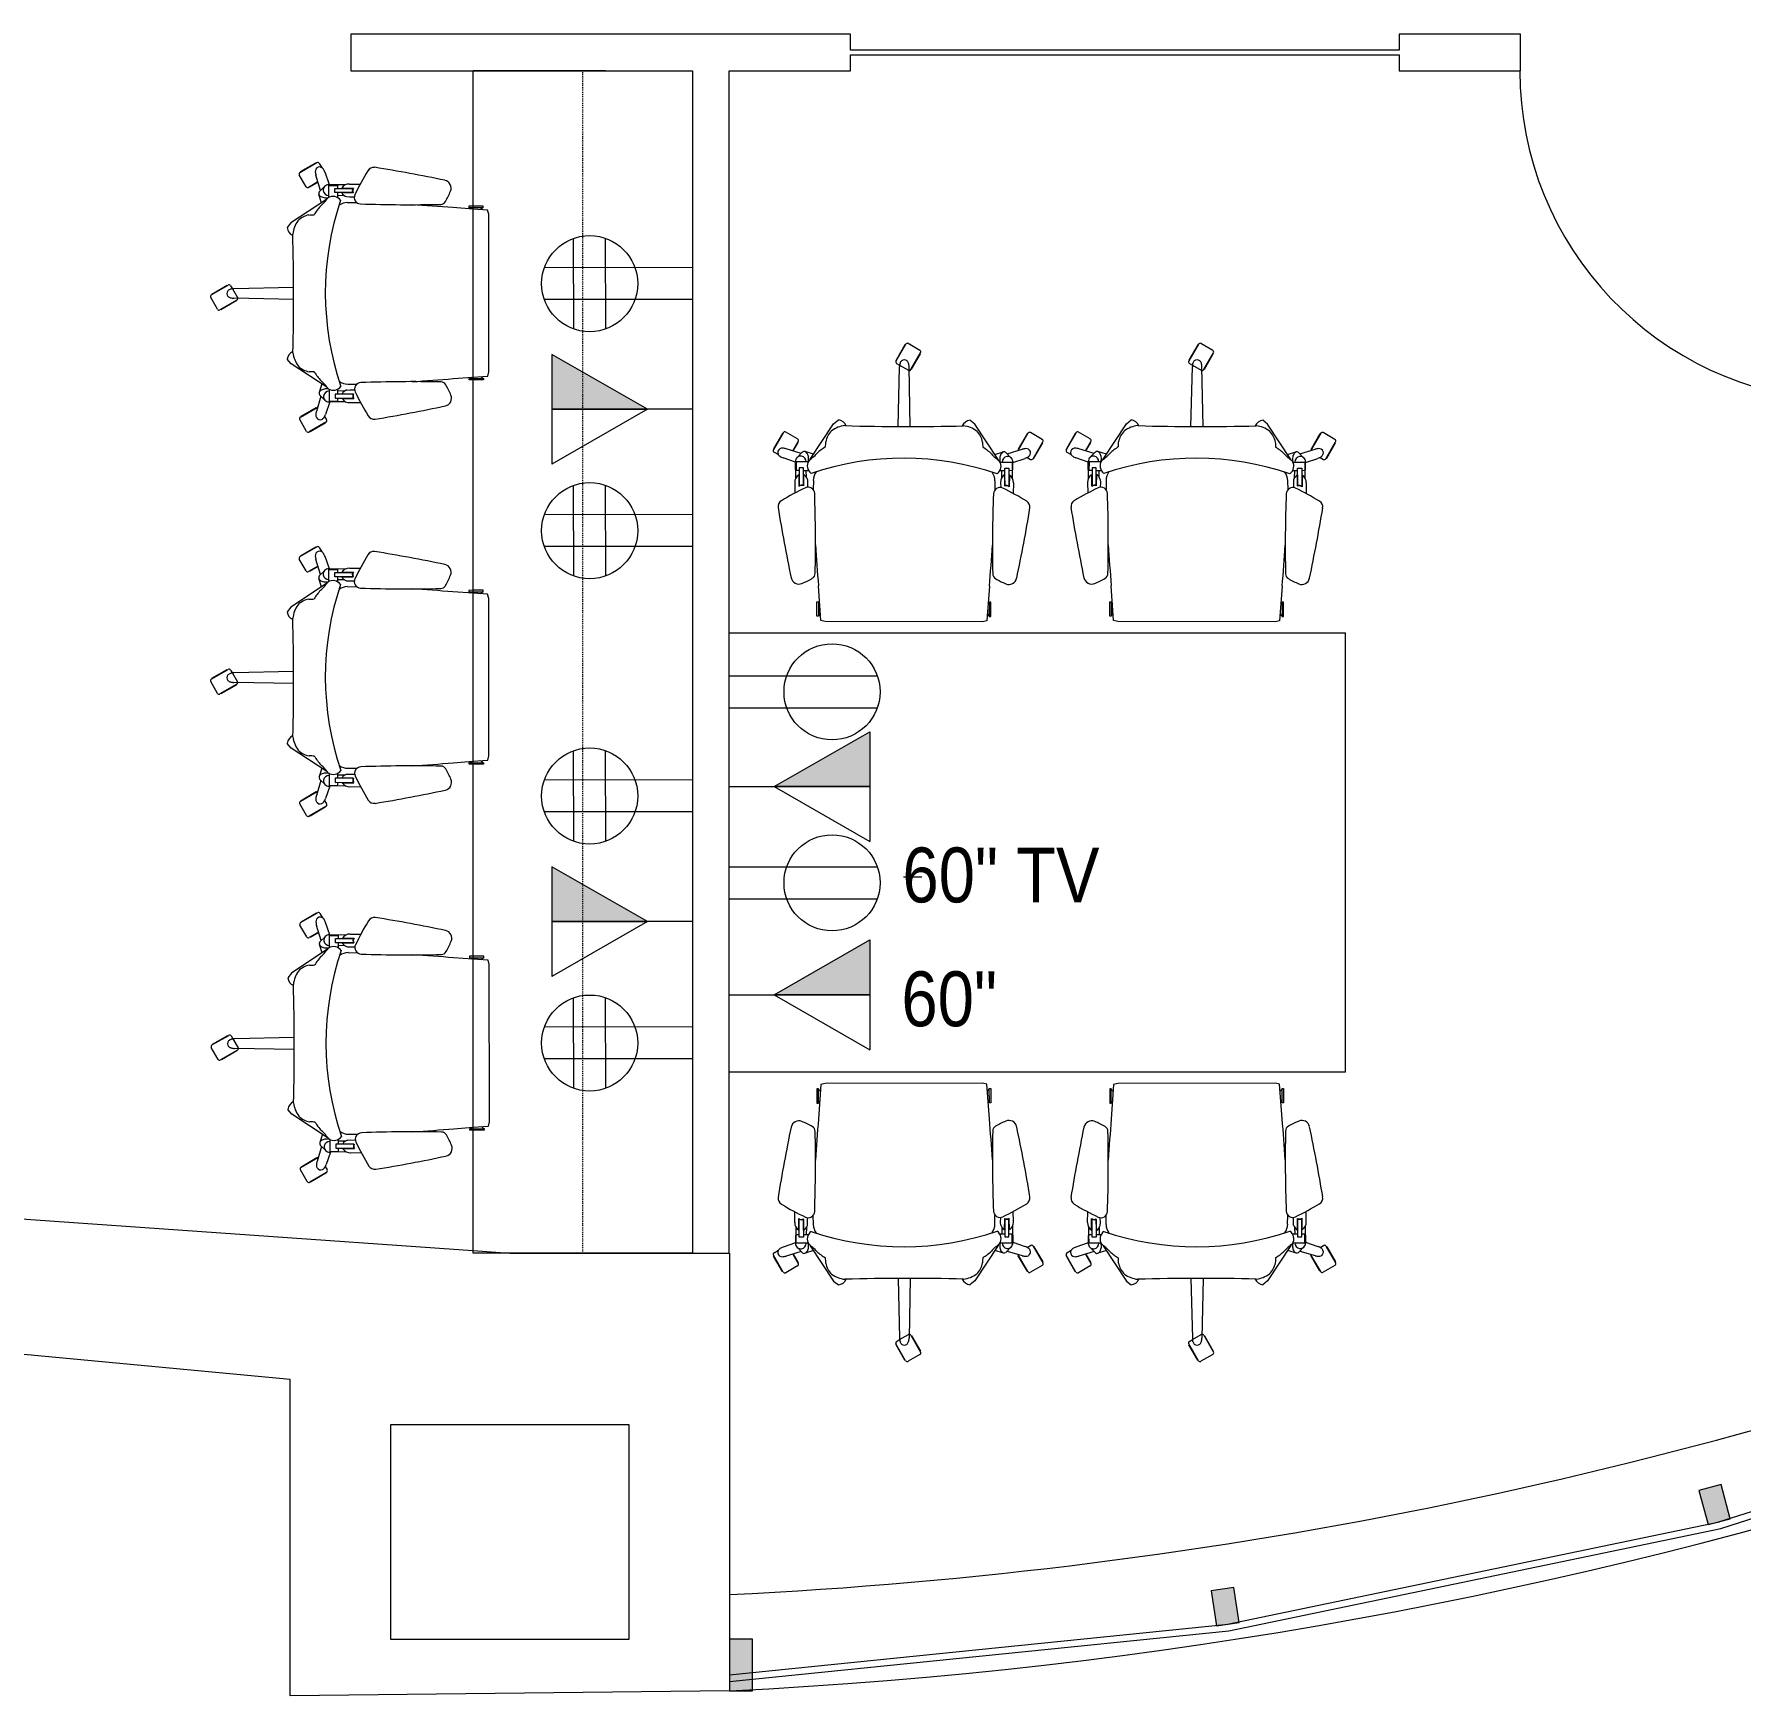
# Model space of a CAD drawing. Header units: inches. Extents: x 1 to 3107, y -595 to 378.
# Drawn here: x 1689.5 to 1876, y -594.7 to -413.1 of the extents above; entities that cross this region are included whole.
import ezdxf

# ---------------------------------------------------------------- set-up
doc = ezdxf.new("R2010")
doc.units = ezdxf.units.IN
doc.header["$MEASUREMENT"] = 0
doc.linetypes.add('Overhead', pattern=[0.15625, 0.09375, -0.0625])
for name, color, linetype, lineweight in [('A-ANNO-NOTE', 131, 'Continuous', 20), ('A-DOOR', 31, 'Continuous', 13), ('A-EXIST-GLAZ', 250, 'Continuous', 9), ('A-WALL', 113, 'Continuous', 50), ('E-COMM-IDEN', 2, 'Continuous', 9), ('E-ELEC-FIXT-IDEN', 2, 'Continuous', 9), ('EXTWINDOWS', 250, 'Continuous', 9), ('I-FURN', 30, 'Continuous', 13), ('I-WALL', 2, 'Continuous', 13), ('new block- skin dc_dwg', 8, 'Continuous', 9), ('Q-CASE', 31, 'Continuous', 13), ('S-EXIST-COLS', 250, 'Continuous', 9)]:
    doc.layers.add(name, color=color, linetype=linetype, lineweight=lineweight)
doc.styles.add('Arial_2', font='arial.ttf', dxfattribs={"width": 0.85, "height": 6})

# ---------------------------------------------------------------- blocks, each defined once
blk = doc.blocks.new('new block- skin dc_dwg-1925045-New Construction - Tel_Data_Elec Plan')
at = {"layer": 'EXTWINDOWS'}
for points in [[(2408.13, 773.79), (2410.55, 774.43), (2409.56, 778.17), (2407.14, 777.53)], [(2354.42, 762.72), (2356.89, 763.1), (2356.3, 766.93), (2353.83, 766.55)], [(2303.68, 755.63), (2303.68, 761.26), (2301.18, 761.26), (2301.18, 755.63)]]:
    blk.add_hatch(color=256, dxfattribs=at).paths.add_polyline_path(points, flags=0)
at = {"layer": 'A-EXIST-GLAZ'}
for p, q in [((2409.3, 774.09), (2461.6, 790.86)), ((2355.61, 762.9), (2409.38, 774.11)), ((2301.18, 757.39), (2355.69, 762.91))]:
    blk.add_line(p, q, dxfattribs=at)
at = {"layer": 'A-EXIST-GLAZ', "flags": 128}
blk.add_lwpolyline([(2301.18, 756.64), (2355.77, 762.17), (2409.53, 773.38), (2461.83, 790.15), (2512.09, 812.28), (2559.72, 839.52)], dxfattribs=at)
at = {"layer": 'A-WALL', "color": 250, "lineweight": 9}
for p, q in [((2208.48, 808.31), (2273.14, 803.74)), ((2285.14, 803.45), (2297.14, 803.45))]:
    blk.add_line(p, q, dxfattribs=at)
at = {"layer": 'A-WALL', "color": 250, "lineweight": 9, "flags": 128}
for points in [[(2301.18, 803.45), (2301.18, 755.63), (2253.18, 755.08), (2253.18, 789.64), (2205.41, 794.15), (2207.03, 805.59)], [(2273.14, 803.74), (2277.18, 803.45), (2285.14, 803.45)]]:
    blk.add_lwpolyline(points, dxfattribs=at)
at = {"layer": 'A-WALL', "color": 250, "lineweight": 9}
for centre, radius, start, end in [((2275.59, 1281.11), 526.1, 272.7872, 302.7642), ((2275.59, 1281.11), 526.1, 272.7872, 302.7642), ((2276.81, 1274.76), 509.19, 272.7425, 290.6507)]:
    blk.add_arc(centre, radius, start, end, dxfattribs=at)
at = {"layer": 'EXTWINDOWS'}
for p, q in [((2409.56, 778.17), (2407.14, 777.53)), ((2410.55, 774.43), (2409.56, 778.17)), ((2407.14, 777.53), (2408.13, 773.79)), ((2408.13, 773.79), (2410.55, 774.43)), ((2356.3, 766.93), (2353.83, 766.55)), ((2356.89, 763.1), (2356.3, 766.93)), ((2353.83, 766.55), (2354.42, 762.72)), ((2354.42, 762.72), (2356.89, 763.1)), ((2303.68, 761.26), (2301.18, 761.26)), ((2301.18, 761.26), (2301.18, 755.63)), ((2303.68, 755.63), (2303.68, 761.26)), ((2301.18, 755.63), (2303.68, 755.63))]:
    blk.add_line(p, q, dxfattribs=at)
at = {"layer": 'S-EXIST-COLS', "flags": 128}
blk.add_lwpolyline([(2264.17, 761.24), (2264.17, 784.74), (2290.17, 784.74), (2290.17, 761.24)], close=True, dxfattribs=at)
blk = doc.blocks.new('Single-Flush - 36_ x 84_-1509972-New Construction - Tel_Data_Elec Plan')
at = {"layer": 'A-DOOR', "color": 7, "lineweight": 20}
for p, q in [((16.25, -2), (16.25, -38.02)), ((18, -2), (16.25, -2)), ((18, -2), (18, -38.02)), ((18, -38.02), (16.25, -38.02))]:
    blk.add_line(p, q, dxfattribs=at)
at = {"layer": 'A-DOOR', "lineweight": 9}
blk.add_arc((18, -2), 36.07, 180, 267.2188, dxfattribs=at)
blk = doc.blocks.new('Upper Cabinet - Standard Upper Cabinet-2108027-New Construction - Tel_Data_Elec Plan')
at = {"layer": 'Q-CASE', "linetype": 'Overhead', "lineweight": 9}
for p, q in [((-47.26, 12), (81.99, 12)), ((-47.26, 0), (-47.26, 12)), ((81.99, 12), (81.99, 0))]:
    blk.add_line(p, q, dxfattribs=at)
at = {"layer": 'Q-CASE'}
blk.add_line((81.99, 0), (-47.26, 0), dxfattribs=at)
blk = doc.blocks.new('Counter Top _No Backsplash_ - Standard Counter Top-2073219-New Construction - Tel_Data_Elec Plan')
at = {"layer": 'Q-CASE'}
for p, q in [((-47.26, 12), (-47.26, 24)), ((-47.26, 24), (81.99, 24)), ((81.99, 12), (81.99, 24)), ((-47.26, 0), (-47.26, 12)), ((81.99, 9.53), (81.99, 12)), ((81.99, 0), (-47.26, 0))]:
    blk.add_line(p, q, dxfattribs=at)
blk = doc.blocks.new('Chairs - Task Chair-V22-New Construction - Tel_Data_Elec Plan')
at = {"layer": 'I-FURN', "lineweight": 9}
for p, q in [((-9.5, 17.28), (-9.5, 16.09)), ((-9.34, 17.28), (-9.5, 17.28)), ((-9.34, 16.08), (-9.34, 17.28)), ((-9.07, 17.74), (-9.19, 16.08)), ((-8.61, 17.87), (-9.07, 17.74)), ((8.61, 17.87), (-8.61, 17.87)), ((9.07, 17.74), (8.61, 17.87)), ((9.19, 16.05), (9.07, 17.74)), ((9.34, 16.05), (9.34, 17.28)), ((9.34, 17.28), (9.5, 17.28)), ((9.5, 17.28), (9.5, 16.05)), ((-9.5, 16.09), (-9.5, 15.71)), ((-9.5, 15.71), (-9.34, 15.71)), ((-9.34, 15.71), (-9.34, 16.08)), ((-9.19, 16.08), (-9.34, 13.95)), ((9.34, 13.95), (9.19, 16.05)), ((9.34, 15.71), (9.34, 16.05)), ((9.5, 15.71), (9.34, 15.71)), ((9.5, 16.05), (9.5, 15.71)), ((-11.94, 2.68), (-11.93, 3.82)), ((11.94, 2.68), (11.93, 3.82)), ((-11.85, 2.19), (-11.87, 0.38)), ((-11.51, 1.83), (-11.5, 3.09)), ((-11.46, 1.07), (-11.46, 3.04)), ((-11.01, 3.01), (-11.01, 1.07)), ((-10.98, 1.81), (-11, 3.05)), ((-10.67, 2.11), (-10.69, 1.35)), ((-10.57, 2.34), (-10.55, 2.67)), ((-10.55, 2.67), (-10.56, 3.18)), ((-9.92, 2.44), (-9.93, 3.44)), ((9.92, 2.44), (9.93, 3.44)), ((10.55, 2.67), (10.56, 3.18)), ((10.57, 2.34), (10.55, 2.67)), ((10.67, 2.11), (10.69, 1.35)), ((10.98, 1.81), (11, 3.05)), ((11.01, 3.01), (11.01, 1.07)), ((11.46, 1.07), (11.46, 3.04)), ((11.51, 1.83), (11.5, 3.09)), ((11.85, 2.19), (11.87, 0.38)), ((-11.87, 0.46), (-13.23, -0.01)), ((-11.8, 1.34), (-11.46, 1.34)), ((-11.79, 0.41), (-11.8, 1.34)), ((-10.5, 0.41), (-11.79, 0.41)), ((-11.01, 1.07), (-11.46, 1.07)), ((-11.01, 1.35), (-10.47, 1.36)), ((-10.28, 0.18), (-10.26, 0.13)), ((-10.26, 0.13), (-7.71, -3.75)), ((10.26, 0.13), (7.71, -3.75)), ((10.28, 0.18), (10.26, 0.13)), ((11.01, 1.35), (10.47, 1.36)), ((10.5, 0.41), (11.79, 0.41)), ((11.01, 1.07), (11.46, 1.07)), ((11.8, 1.34), (11.46, 1.34)), ((11.79, 0.41), (11.8, 1.34)), ((11.87, 0.46), (13.23, -0.01)), ((13.45, -0.11), (13.82, 0.11)), ((14.09, 0.03), (15.15, -1.8)), ((-13.23, -2.75), (-14.29, -0.91)), ((-14.27, -1.01), (-14.24, -0.99)), ((-13.31, -2.68), (-14.27, -1.01)), ((-14.21, -0.64), (-13.75, -0.37)), ((-11.25, -0.5), (-12.91, -1)), ((-12.18, -0.78), (-11.59, -1.8)), ((-12.14, -0.77), (-11.6, -1.7)), ((-11.1, -0.66), (-11.7, -0.04)), ((-11.6, -1.7), (-11.64, -1.72)), ((-9.9, -0.41), (-10.82, -0.7)), ((9.9, -0.41), (10.82, -0.7)), ((11.1, -0.66), (11.7, -0.04)), ((11.25, -0.5), (12.91, -1)), ((13.52, -2.75), (12.46, -0.91)), ((12.47, -1.01), (12.5, -0.99)), ((13.43, -2.68), (12.47, -1.01)), ((14.14, -0.05), (14.18, -0.03)), ((14.18, -0.03), (15.14, -1.7)), ((15.14, -1.7), (15.11, -1.72)), ((-13.27, -2.66), (-13.31, -2.68)), ((-11.66, -2.08), (-12.95, -2.82)), ((-0.66, -3.46), (-0.52, -10)), ((0.66, -3.46), (0.52, -10)), ((13.47, -2.66), (13.43, -2.68)), ((15.08, -2.08), (13.79, -2.82)), ((-7.71, -3.75), (-7.19, -4.17)), ((7.71, -3.75), (7.19, -4.17)), ((0.14, -12.46), (-0.91, -10.63)), ((-0.9, -10.73), (-0.87, -10.71)), ((0.06, -12.4), (-0.9, -10.73)), ((-0.84, -10.35), (-0.51, -10.16)), ((-0.51, -10.16), (0.45, -9.61)), ((0.72, -9.68), (1.78, -11.52)), ((0.77, -9.76), (0.8, -9.74)), ((0.8, -9.74), (1.77, -11.41)), ((0.1, -12.38), (0.06, -12.4)), ((1.71, -11.79), (0.42, -12.53)), ((1.77, -11.41), (1.73, -11.43))]:
    blk.add_line(p, q, dxfattribs=at)
for centre, radius, start, end in [((-8.78, 17.46), 0.589, 197.5488, 234.8938), ((8.78, 17.46), 0.589, 305.1062, 342.4512), ((-8.78, 15.53), 0.589, 134.4881, 162.4512), ((8.78, 15.53), 0.589, 17.5488, 45.5119), ((160.08, -23.12), 176.17, 168.1407, 170.6784), ((-11.48, 12.92), 0.859, 67.1573, 168.4211), ((-15.08, 4.35), 10.15, 60.0767, 67.2087), ((-10.32, 12.61), 0.615, 1.1809, 60.0767), ((255.74, -8.01), 265.99, 175.2633, 176.2298), ((-255.74, -8.01), 265.99, 3.7702, 4.7367), ((10.32, 12.61), 0.615, 119.9233, 178.8191), ((15.08, 4.35), 10.15, 112.7913, 119.9233), ((11.48, 12.92), 0.859, 12.1424, 112.8427), ((-160.08, -23.12), 176.17, 9.3216, 11.8621), ((-165.25, 9.42), 155.58, 357.9527, 1.1809), ((165.25, 9.42), 155.58, 178.8191, 182.0473), ((-13.01, 5.3), 0.749, 170.9769, 238.6662), ((1.3, 28.7), 28.17, 238.5497, 244.6019), ((-10.48, 3.89), 0.711, 244.5158, 357.9527), ((10.48, 3.89), 0.711, 182.0473, 295.4842), ((-1.3, 28.7), 28.17, 295.3981, 301.4567), ((13.01, 5.3), 0.749, 301.5732, 9.0231), ((-11.06, 2.6), 0.887, 175.1633, 239.8143), ((-11.2, 3.54), 0.533, 236.2491, 293.0328), ((-11.2, 3.47), 0.5, 238.5326, 292.9427), ((-11.49, 2.63), 0.971, 302.0505, 342.3775), ((-8.09, 2.53), 1.84, 182.7113, 213.401), ((8.09, 2.53), 1.84, 326.599, 357.2887), ((11.49, 2.63), 0.971, 197.6225, 237.9495), ((11.2, 3.54), 0.533, 246.9672, 303.7509), ((11.2, 3.47), 0.5, 247.0573, 301.4674), ((11.06, 2.6), 0.887, 300.1857, 4.8367), ((-11.28, 0.37), 0.593, 179.0883, 275.9781), ((-11.36, 0.43), 0.657, 282.0358, 358.6793), ((-9.55, 0.85), 1.04, 126.1361, 211.8602), ((-11.69, 0.08), 1.25, 349.0811, 13.6231), ((-13.77, -4.39), 5.75, 42.5052, 54.6291), ((0, 31.42), 31.42, 251.1164, 288.8836), ((13.77, -4.39), 5.75, 125.3709, 137.4948), ((9.55, 0.85), 1.04, 328.1398, 53.8639), ((11.69, 0.08), 1.25, 166.3769, 190.9189), ((11.36, 0.43), 0.657, 181.3207, 257.9642), ((11.28, 0.37), 0.593, 264.0219, 0.9117), ((13.92, -0.07), 0.2, 30, 119.888), ((-14.11, -0.81), 0.2, 120, 210.2094), ((-13.37, -0.61), 0.445, 153.9362, 242.1792), ((-13.25, -0.67), 0.583, 123.4497, 153.9089), ((-13.31, -0.49), 0.583, 242.1792, 272.5752), ((-12.73, -1.46), 1.53, 109.2073, 123.5114), ((-13.35, 0.46), 1.53, 272.498, 286.7927), ((-11.76, -1.9), 0.2, 299.8879, 30), ((-10.91, -0.39), 0.323, 235.5284, 330.3379), ((-11.38, 0), 0.922, 323.5318, 350.3393), ((-5.74, 3.53), 5.54, 226.82, 238.9813), ((-23.82, -2.16), 15.26, 1.4313, 3.5527), ((-6.32, -1.36), 2.29, 190.6082, 225.4023), ((6.32, -1.36), 2.29, 314.5977, 349.3918), ((23.82, -2.16), 15.26, 176.4473, 178.5687), ((5.74, 3.53), 5.54, 301.0187, 313.18), ((11.38, 0), 0.922, 189.6607, 216.4682), ((10.91, -0.39), 0.323, 209.6621, 304.4716), ((12.63, -0.81), 0.2, 195.1327, 209.8705), ((13.35, 0.46), 1.53, 253.2073, 267.502), ((12.73, -1.46), 1.53, 56.4124, 70.7927), ((13.31, -0.49), 0.583, 267.4248, 297.8208), ((13.25, -0.67), 0.583, 26.0911, 56.3507), ((13.37, -0.61), 0.445, 297.8208, 26.0638), ((14.98, -1.9), 0.2, 299.832, 30), ((-13.05, -2.65), 0.2, 210, 300), ((-6.2, -0.69), 2.87, 232.9914, 264.295), ((-7.35, -3.06), 1.12, 277.9248, 334.3781), ((0, -248.58), 245.12, 88.4848, 91.5152), ((7.35, -3.06), 1.12, 205.6219, 262.0752), ((6.2, -0.69), 2.87, 275.705, 307.0086), ((13.69, -2.65), 0.2, 210, 300), ((-0.74, -10.53), 0.2, 119.8643, 210), ((1.01, -9.97), 1.53, 181.2073, 195.5495), ((0.1, -10.22), 0.583, 195.5495, 225.746), ((0, -10.32), 0.445, 225.7229, 314.2771), ((-0.1, -10.22), 0.583, 314.254, 344.4505), ((0.55, -9.78), 0.2, 95.235, 119.8607), ((-1.01, -9.97), 1.53, 344.4505, 358.7927), ((0.55, -9.78), 0.2, 29.8466, 95.235), ((0.32, -12.36), 0.2, 210, 300.1357), ((1.61, -11.62), 0.2, 300, 30)]:
    blk.add_arc(centre, radius, start, end, dxfattribs=at)
blk = doc.blocks.new('Chairs - Task Chair-V25-New Construction - Tel_Data_Elec Plan')
at = {"layer": 'I-FURN', "lineweight": 9}
for p, q in [((-9.5, 17.28), (-9.5, 16.16)), ((-9.34, 17.28), (-9.5, 17.28)), ((-9.34, 16.16), (-9.34, 17.28)), ((-9.07, 17.74), (-9.18, 16.16)), ((-8.61, 17.87), (-9.07, 17.74)), ((8.61, 17.87), (-8.61, 17.87)), ((9.07, 17.74), (8.61, 17.87)), ((9.18, 16.12), (9.07, 17.74)), ((9.34, 16.12), (9.34, 17.28)), ((9.34, 17.28), (9.5, 17.28)), ((9.5, 17.28), (9.5, 16.12)), ((-9.5, 16.16), (-9.5, 15.71)), ((-9.5, 15.71), (-9.34, 15.71)), ((-9.34, 15.71), (-9.34, 16.16)), ((-9.18, 16.16), (-9.34, 13.95)), ((9.34, 13.95), (9.18, 16.12)), ((9.34, 15.71), (9.34, 16.12)), ((9.5, 15.71), (9.34, 15.71)), ((9.5, 16.12), (9.5, 15.71)), ((-11.94, 2.68), (-11.93, 3.82)), ((11.94, 2.68), (11.93, 3.82)), ((-11.85, 2.19), (-11.87, 0.38)), ((-11.51, 1.83), (-11.5, 3.09)), ((-11.46, 1.07), (-11.46, 3.04)), ((-11.01, 3.01), (-11.01, 1.07)), ((-10.98, 1.81), (-11, 3.05)), ((-10.67, 2.11), (-10.69, 1.35)), ((-10.57, 2.34), (-10.55, 2.67)), ((-10.55, 2.67), (-10.56, 3.18)), ((-9.92, 2.44), (-9.93, 3.44)), ((9.92, 2.44), (9.93, 3.44)), ((10.55, 2.67), (10.56, 3.18)), ((10.57, 2.34), (10.55, 2.67)), ((10.67, 2.11), (10.69, 1.35)), ((10.98, 1.81), (11, 3.05)), ((11.01, 3.01), (11.01, 1.07)), ((11.46, 1.07), (11.46, 3.04)), ((11.51, 1.83), (11.5, 3.09)), ((11.85, 2.19), (11.87, 0.38)), ((-11.87, 0.46), (-13.23, -0.01)), ((-11.8, 1.34), (-11.46, 1.34)), ((-11.79, 0.41), (-11.8, 1.34)), ((-10.5, 0.41), (-11.79, 0.41)), ((-11.01, 1.07), (-11.46, 1.07)), ((-11.01, 1.35), (-10.47, 1.36)), ((-10.28, 0.18), (-10.26, 0.13)), ((-10.26, 0.13), (-7.71, -3.75)), ((10.26, 0.13), (7.71, -3.75)), ((10.28, 0.18), (10.26, 0.13)), ((11.01, 1.35), (10.47, 1.36)), ((10.5, 0.41), (11.79, 0.41)), ((11.01, 1.07), (11.46, 1.07)), ((11.8, 1.34), (11.46, 1.34)), ((11.79, 0.41), (11.8, 1.34)), ((11.87, 0.46), (13.23, -0.01)), ((13.45, -0.11), (13.82, 0.11)), ((14.09, 0.03), (15.15, -1.8)), ((-13.23, -2.75), (-14.29, -0.91)), ((-14.27, -1.01), (-14.24, -0.99)), ((-13.31, -2.68), (-14.27, -1.01)), ((-14.21, -0.64), (-13.75, -0.37)), ((-11.25, -0.5), (-12.91, -1)), ((-12.18, -0.78), (-11.59, -1.8)), ((-12.14, -0.77), (-11.6, -1.7)), ((-11.1, -0.66), (-11.7, -0.04)), ((-11.6, -1.7), (-11.64, -1.72)), ((-9.9, -0.41), (-10.82, -0.7)), ((9.9, -0.41), (10.82, -0.7)), ((11.1, -0.66), (11.7, -0.04)), ((11.25, -0.5), (12.91, -1)), ((13.52, -2.75), (12.46, -0.91)), ((12.47, -1.01), (12.5, -0.99)), ((13.43, -2.68), (12.47, -1.01)), ((14.14, -0.05), (14.18, -0.03)), ((14.18, -0.03), (15.14, -1.7)), ((15.14, -1.7), (15.11, -1.72)), ((-13.27, -2.66), (-13.31, -2.68)), ((-11.66, -2.08), (-12.95, -2.82)), ((-0.66, -3.46), (-0.52, -10)), ((0.66, -3.46), (0.52, -10)), ((13.47, -2.66), (13.43, -2.68)), ((15.08, -2.08), (13.79, -2.82)), ((-7.71, -3.75), (-7.19, -4.17)), ((7.71, -3.75), (7.19, -4.17)), ((0.14, -12.46), (-0.91, -10.63)), ((-0.9, -10.73), (-0.87, -10.71)), ((0.06, -12.4), (-0.9, -10.73)), ((-0.84, -10.35), (-0.51, -10.16)), ((-0.51, -10.16), (0.45, -9.61)), ((0.72, -9.68), (1.78, -11.52)), ((0.77, -9.76), (0.8, -9.74)), ((0.8, -9.74), (1.77, -11.41)), ((0.1, -12.38), (0.06, -12.4)), ((1.71, -11.79), (0.42, -12.53)), ((1.77, -11.41), (1.73, -11.43))]:
    blk.add_line(p, q, dxfattribs=at)
for centre, radius, start, end in [((-8.78, 17.46), 0.589, 197.5488, 234.8938), ((8.78, 17.46), 0.589, 305.1062, 342.4512), ((-8.78, 15.53), 0.589, 134.4881, 162.4512), ((8.78, 15.53), 0.589, 17.5488, 45.5119), ((160.08, -23.12), 176.17, 168.1407, 170.6784), ((-11.48, 12.92), 0.859, 67.1573, 168.4211), ((-15.08, 4.35), 10.15, 60.0767, 67.2087), ((-10.32, 12.61), 0.615, 1.1809, 60.0767), ((255.74, -8.01), 265.99, 175.2633, 176.2298), ((-255.74, -8.01), 265.99, 3.7702, 4.7367), ((10.32, 12.61), 0.615, 119.9233, 178.8191), ((15.08, 4.35), 10.15, 112.7913, 119.9233), ((11.48, 12.92), 0.859, 12.1424, 112.8427), ((-160.08, -23.12), 176.17, 9.3216, 11.8621), ((-165.25, 9.42), 155.58, 357.9527, 1.1809), ((165.25, 9.42), 155.58, 178.8191, 182.0473), ((-13.01, 5.3), 0.749, 170.9769, 238.6662), ((1.3, 28.7), 28.17, 238.5497, 244.6019), ((-10.48, 3.89), 0.711, 244.5158, 357.9527), ((10.48, 3.89), 0.711, 182.0473, 295.4842), ((-1.3, 28.7), 28.17, 295.3981, 301.4567), ((13.01, 5.3), 0.749, 301.5732, 9.0231), ((-11.06, 2.6), 0.887, 175.1633, 239.8143), ((-11.2, 3.54), 0.533, 236.2491, 293.0328), ((-11.2, 3.47), 0.5, 238.5326, 292.9427), ((-11.49, 2.63), 0.971, 302.0505, 342.3775), ((-8.09, 2.53), 1.84, 182.7113, 213.401), ((8.09, 2.53), 1.84, 326.599, 357.2887), ((11.49, 2.63), 0.971, 197.6225, 237.9495), ((11.2, 3.54), 0.533, 246.9672, 303.7509), ((11.2, 3.47), 0.5, 247.0573, 301.4674), ((11.06, 2.6), 0.887, 300.1857, 4.8367), ((-11.28, 0.37), 0.593, 179.0883, 275.9781), ((-11.36, 0.43), 0.657, 282.0358, 358.6793), ((-9.55, 0.85), 1.04, 126.1361, 211.8602), ((-11.69, 0.08), 1.25, 349.0811, 13.6231), ((-13.77, -4.39), 5.75, 42.5052, 54.6291), ((0, 31.42), 31.42, 251.1164, 288.8836), ((13.77, -4.39), 5.75, 125.3709, 137.4948), ((9.55, 0.85), 1.04, 328.1398, 53.8639), ((11.69, 0.08), 1.25, 166.3769, 190.9189), ((11.36, 0.43), 0.657, 181.3207, 257.9642), ((11.28, 0.37), 0.593, 264.0219, 0.9117), ((13.92, -0.07), 0.2, 30, 119.888), ((-14.11, -0.81), 0.2, 120, 210.2094), ((-13.37, -0.61), 0.445, 153.9362, 242.1792), ((-13.25, -0.67), 0.583, 123.4497, 153.9089), ((-13.31, -0.49), 0.583, 242.1792, 272.5752), ((-12.73, -1.46), 1.53, 109.2073, 123.5114), ((-13.35, 0.46), 1.53, 272.498, 286.7927), ((-11.76, -1.9), 0.2, 299.8879, 30), ((-10.91, -0.39), 0.323, 235.5284, 330.3379), ((-11.38, 0), 0.922, 323.5318, 350.3393), ((-5.74, 3.53), 5.54, 226.82, 238.9813), ((-23.82, -2.16), 15.26, 1.4313, 3.5527), ((-6.32, -1.36), 2.29, 190.6082, 225.4023), ((6.32, -1.36), 2.29, 314.5977, 349.3918), ((23.82, -2.16), 15.26, 176.4473, 178.5687), ((5.74, 3.53), 5.54, 301.0187, 313.18), ((11.38, 0), 0.922, 189.6607, 216.4682), ((10.91, -0.39), 0.323, 209.6621, 304.4716), ((12.63, -0.81), 0.2, 195.1327, 209.8705), ((13.35, 0.46), 1.53, 253.2073, 267.502), ((12.73, -1.46), 1.53, 56.4124, 70.7927), ((13.31, -0.49), 0.583, 267.4248, 297.8208), ((13.25, -0.67), 0.583, 26.0911, 56.3507), ((13.37, -0.61), 0.445, 297.8208, 26.0638), ((14.98, -1.9), 0.2, 299.832, 30), ((-13.05, -2.65), 0.2, 210, 300), ((-6.2, -0.69), 2.87, 232.9914, 264.295), ((-7.35, -3.06), 1.12, 277.9248, 334.3781), ((0, -248.58), 245.12, 88.4848, 91.5152), ((7.35, -3.06), 1.12, 205.6219, 262.0752), ((6.2, -0.69), 2.87, 275.705, 307.0086), ((13.69, -2.65), 0.2, 210, 300), ((-0.74, -10.53), 0.2, 119.8643, 210), ((1.01, -9.97), 1.53, 181.2073, 195.5495), ((0.1, -10.22), 0.583, 195.5495, 225.746), ((0, -10.32), 0.445, 225.7229, 314.2771), ((-0.1, -10.22), 0.583, 314.254, 344.4505), ((0.55, -9.78), 0.2, 95.235, 119.8607), ((-1.01, -9.97), 1.53, 344.4505, 358.7927), ((0.55, -9.78), 0.2, 29.8466, 95.235), ((0.32, -12.36), 0.2, 210, 300.1357), ((1.61, -11.62), 0.2, 300, 30)]:
    blk.add_arc(centre, radius, start, end, dxfattribs=at)
blk = doc.blocks.new('Counter Top _No Backsplash_ - Standard Counter Top-2087138-New Construction - Tel_Data_Elec Plan')
at = {"layer": 'Q-CASE'}
for p, q in [((-47.26, 48), (20.1, 48)), ((20.1, 0), (20.1, 48)), ((20.1, 0), (-47.26, 0))]:
    blk.add_line(p, q, dxfattribs=at)
blk = doc.blocks.new('Chairs - Task Chair-V17-New Construction - Tel_Data_Elec Plan')
at = {"layer": 'I-FURN', "lineweight": 9}
for p, q in [((0.14, 12.46), (-0.91, 10.63)), ((0.06, 12.4), (-0.9, 10.73)), ((0.1, 12.38), (0.06, 12.4)), ((1.71, 11.79), (0.42, 12.53)), ((0.72, 9.68), (1.78, 11.52)), ((0.8, 9.74), (1.77, 11.41)), ((1.77, 11.41), (1.73, 11.43)), ((-0.9, 10.73), (-0.87, 10.71)), ((-0.84, 10.35), (-0.51, 10.16)), ((-0.66, 3.46), (-0.52, 10)), ((-0.51, 10.16), (0.45, 9.61)), ((0.66, 3.46), (0.52, 10)), ((0.77, 9.76), (0.8, 9.74)), ((-10.26, -0.13), (-7.71, 3.75)), ((-7.71, 3.75), (-7.19, 4.17)), ((7.71, 3.75), (7.19, 4.17)), ((10.26, -0.13), (7.71, 3.75)), ((-13.23, 2.75), (-14.29, 0.91)), ((-13.31, 2.68), (-14.27, 1.01)), ((-13.27, 2.66), (-13.31, 2.68)), ((-11.66, 2.08), (-12.95, 2.82)), ((13.52, 2.75), (12.46, 0.91)), ((13.43, 2.68), (12.47, 1.01)), ((13.47, 2.66), (13.43, 2.68)), ((15.08, 2.08), (13.79, 2.82)), ((-14.27, 1.01), (-14.24, 0.99)), ((-14.21, 0.64), (-13.75, 0.37)), ((-11.87, -0.46), (-13.23, 0.01)), ((-11.25, 0.5), (-12.91, 1)), ((-12.18, 0.78), (-11.59, 1.8)), ((-12.14, 0.77), (-11.6, 1.7)), ((-11.1, 0.66), (-11.7, 0.04)), ((-11.6, 1.7), (-11.64, 1.72)), ((-9.9, 0.41), (-10.82, 0.7)), ((9.9, 0.41), (10.82, 0.7)), ((11.1, 0.66), (11.7, 0.04)), ((11.25, 0.5), (12.91, 1)), ((11.87, -0.46), (13.23, 0.01)), ((12.47, 1.01), (12.5, 0.99)), ((13.45, 0.11), (13.82, -0.11)), ((14.09, -0.03), (15.15, 1.8)), ((14.14, 0.05), (14.18, 0.03)), ((14.18, 0.03), (15.14, 1.7)), ((15.14, 1.7), (15.11, 1.72)), ((-11.85, -2.19), (-11.87, -0.38)), ((-11.79, -0.41), (-11.8, -1.34)), ((-11.8, -1.34), (-11.46, -1.34)), ((-10.5, -0.41), (-11.79, -0.41)), ((-11.51, -1.83), (-11.5, -3.09)), ((-11.46, -1.07), (-11.46, -3.04)), ((-11.01, -1.07), (-11.46, -1.07)), ((-11.01, -3.01), (-11.01, -1.07)), ((-11.01, -1.35), (-10.47, -1.36)), ((-10.98, -1.81), (-11, -3.05)), ((-10.67, -2.11), (-10.69, -1.35)), ((-10.28, -0.18), (-10.26, -0.13)), ((10.28, -0.18), (10.26, -0.13)), ((11.01, -1.35), (10.47, -1.36)), ((10.5, -0.41), (11.79, -0.41)), ((10.67, -2.11), (10.69, -1.35)), ((10.98, -1.81), (11, -3.05)), ((11.01, -1.07), (11.46, -1.07)), ((11.01, -3.01), (11.01, -1.07)), ((11.46, -1.07), (11.46, -3.04)), ((11.8, -1.34), (11.46, -1.34)), ((11.51, -1.83), (11.5, -3.09)), ((11.79, -0.41), (11.8, -1.34)), ((11.85, -2.19), (11.87, -0.38)), ((-11.94, -2.68), (-11.93, -3.82)), ((-10.57, -2.34), (-10.55, -2.67)), ((-10.55, -2.67), (-10.56, -3.18)), ((-9.92, -2.44), (-9.93, -3.44)), ((9.92, -2.44), (9.93, -3.44)), ((10.57, -2.34), (10.55, -2.67)), ((10.55, -2.67), (10.56, -3.18)), ((11.94, -2.68), (11.93, -3.82)), ((-9.07, -17.74), (-9.34, -13.95)), ((9.34, -13.95), (9.07, -17.74)), ((-9.5, -15.71), (-9.34, -15.71)), ((-9.5, -17.28), (-9.5, -15.71)), ((-9.34, -15.71), (-9.34, -17.28)), ((9.34, -15.71), (9.34, -17.28)), ((9.5, -15.71), (9.34, -15.71)), ((9.5, -17.28), (9.5, -15.71)), ((-9.34, -17.28), (-9.5, -17.28)), ((-8.61, -17.87), (-9.07, -17.74)), ((8.61, -17.87), (-8.61, -17.87)), ((9.07, -17.74), (8.61, -17.87)), ((9.34, -17.28), (9.5, -17.28))]:
    blk.add_line(p, q, dxfattribs=at)
for centre, radius, start, end in [((0.32, 12.36), 0.2, 59.8643, 150), ((1.61, 11.62), 0.2, 330, 60), ((-0.74, 10.53), 0.2, 150, 240.1357), ((1.01, 9.97), 1.53, 164.4505, 178.7927), ((0.1, 10.22), 0.583, 134.254, 164.4505), ((0, 10.32), 0.445, 45.7229, 134.2771), ((-0.1, 10.22), 0.583, 15.5495, 45.746), ((0.55, 9.78), 0.2, 240.1393, 264.765), ((-1.01, 9.97), 1.53, 1.2073, 15.5495), ((0.55, 9.78), 0.2, 264.765, 330.1534), ((-7.35, 3.06), 1.12, 25.6219, 82.0752), ((7.35, 3.06), 1.12, 97.9248, 154.3781), ((-13.05, 2.65), 0.2, 60, 150), ((-11.76, 1.9), 0.2, 330, 60.1121), ((-6.32, 1.36), 2.29, 134.5977, 169.3918), ((-6.2, 0.69), 2.87, 95.705, 127.0086), ((0, 248.58), 245.12, 268.4848, 271.5152), ((6.2, 0.69), 2.87, 52.9914, 84.295), ((6.32, 1.36), 2.29, 10.6082, 45.4023), ((13.69, 2.65), 0.2, 60, 150), ((14.98, 1.9), 0.2, 330, 60.168), ((-14.11, 0.81), 0.2, 149.7906, 240), ((-13.37, 0.61), 0.445, 117.8208, 206.0638), ((-13.25, 0.67), 0.583, 206.0911, 236.5503), ((-13.31, 0.49), 0.583, 87.4248, 117.8208), ((-12.73, 1.46), 1.53, 236.4886, 250.7927), ((-13.35, -0.46), 1.53, 73.2073, 87.502), ((-11.28, -0.37), 0.593, 84.0219, 180.9117), ((-11.36, -0.43), 0.657, 1.3207, 77.9642), ((-10.91, 0.39), 0.323, 29.6621, 124.4716), ((-11.38, 0), 0.922, 9.6607, 36.4682), ((-11.69, -0.08), 1.25, 346.3769, 10.9189), ((-13.77, 4.39), 5.75, 305.3709, 317.4948), ((0, -31.42), 31.42, 71.1164, 108.8836), ((-5.74, -3.53), 5.54, 121.0187, 133.18), ((-23.82, 2.16), 15.26, 356.4473, 358.5687), ((23.82, 2.16), 15.26, 181.4313, 183.5527), ((5.74, -3.53), 5.54, 46.82, 58.9813), ((13.77, 4.39), 5.75, 222.5052, 234.6291), ((11.69, -0.08), 1.25, 169.0811, 193.6231), ((11.38, 0), 0.922, 143.5318, 170.3393), ((10.91, 0.39), 0.323, 55.5284, 150.3379), ((11.36, -0.43), 0.657, 102.0358, 178.6793), ((11.28, -0.37), 0.593, 359.0883, 95.9781), ((12.63, 0.81), 0.2, 150.1295, 164.8673), ((13.35, -0.46), 1.53, 92.498, 106.7927), ((12.73, 1.46), 1.53, 289.2073, 303.5876), ((13.31, 0.49), 0.583, 62.1792, 92.5752), ((13.25, 0.67), 0.583, 303.6493, 333.9089), ((13.37, 0.61), 0.445, 333.9362, 62.1792), ((-11.06, -2.6), 0.887, 120.1857, 184.8367), ((-11.49, -2.63), 0.971, 17.6225, 57.9495), ((-9.55, -0.85), 1.04, 148.1398, 233.8639), ((-8.09, -2.53), 1.84, 146.599, 177.2887), ((8.09, -2.53), 1.84, 2.7113, 33.401), ((9.55, -0.85), 1.04, 306.1361, 31.8602), ((11.49, -2.63), 0.971, 122.0505, 162.3775), ((11.06, -2.6), 0.887, 355.1633, 59.8143), ((13.92, 0.07), 0.2, 240.112, 330), ((1.3, -28.7), 28.17, 115.3981, 121.4503), ((-11.2, -3.54), 0.533, 66.9672, 123.7509), ((-11.2, -3.47), 0.5, 67.0573, 121.4674), ((-10.48, -3.89), 0.711, 2.0473, 115.4842), ((10.48, -3.89), 0.711, 64.5158, 177.9527), ((-1.3, -28.7), 28.17, 58.5433, 64.6019), ((11.2, -3.54), 0.533, 56.2491, 113.0328), ((11.2, -3.47), 0.5, 58.5326, 112.9427), ((-13.01, -5.3), 0.749, 121.3338, 189.0231), ((160.08, 23.12), 176.17, 189.3216, 191.8593), ((-165.25, -9.42), 155.58, 358.8191, 2.0473), ((165.25, -9.42), 155.58, 177.9527, 181.1809), ((-160.08, 23.12), 176.17, 348.1379, 350.6784), ((13.01, -5.3), 0.749, 350.9769, 58.4268), ((255.74, 8.01), 265.99, 183.7702, 184.7367), ((-255.74, 8.01), 265.99, 355.2633, 356.2298), ((-10.32, -12.61), 0.615, 299.9233, 358.8191), ((10.32, -12.61), 0.615, 181.1809, 240.0767), ((-11.48, -12.92), 0.859, 191.5789, 292.8427), ((-15.08, -4.35), 10.15, 292.7913, 299.9233), ((15.08, -4.35), 10.15, 240.0767, 247.2087), ((11.48, -12.92), 0.859, 247.1573, 347.8576), ((-8.78, -15.53), 0.589, 197.5488, 225.5119), ((8.78, -15.53), 0.589, 314.4881, 342.4512), ((-8.78, -17.46), 0.589, 125.1062, 162.4512), ((8.78, -17.46), 0.589, 17.5488, 54.8938)]:
    blk.add_arc(centre, radius, start, end, dxfattribs=at)
blk = doc.blocks.new('Chairs - Task Chair-V18-New Construction - Tel_Data_Elec Plan')
at = {"layer": 'I-FURN', "lineweight": 9}
for p, q in [((-9.5, 17.28), (-9.5, 15.71)), ((-9.34, 17.28), (-9.5, 17.28)), ((-9.07, 17.74), (-9.34, 13.95)), ((-9.34, 15.71), (-9.34, 17.28)), ((-8.61, 17.87), (-9.07, 17.74)), ((8.61, 17.87), (-8.61, 17.87)), ((9.07, 17.74), (8.61, 17.87)), ((9.34, 13.95), (9.07, 17.74)), ((9.34, 15.71), (9.34, 17.28)), ((9.34, 17.28), (9.5, 17.28)), ((9.5, 17.28), (9.5, 15.71)), ((-9.5, 15.71), (-9.34, 15.71)), ((9.5, 15.71), (9.34, 15.71)), ((-11.94, 2.68), (-11.93, 3.82)), ((11.94, 2.68), (11.93, 3.82)), ((-11.85, 2.19), (-11.87, 0.38)), ((-11.51, 1.83), (-11.5, 3.09)), ((-11.46, 1.07), (-11.46, 3.04)), ((-11.01, 3.01), (-11.01, 1.07)), ((-10.98, 1.81), (-11, 3.05)), ((-10.67, 2.11), (-10.69, 1.35)), ((-10.57, 2.34), (-10.55, 2.67)), ((-10.55, 2.67), (-10.56, 3.18)), ((-9.92, 2.44), (-9.93, 3.44)), ((9.92, 2.44), (9.93, 3.44)), ((10.55, 2.67), (10.56, 3.18)), ((10.57, 2.34), (10.55, 2.67)), ((10.67, 2.11), (10.69, 1.35)), ((10.98, 1.81), (11, 3.05)), ((11.01, 3.01), (11.01, 1.07)), ((11.46, 1.07), (11.46, 3.04)), ((11.51, 1.83), (11.5, 3.09)), ((11.85, 2.19), (11.87, 0.38)), ((-11.87, 0.46), (-13.23, -0.01)), ((-11.8, 1.34), (-11.46, 1.34)), ((-11.79, 0.41), (-11.8, 1.34)), ((-10.5, 0.41), (-11.79, 0.41)), ((-11.01, 1.07), (-11.46, 1.07)), ((-11.01, 1.35), (-10.47, 1.36)), ((-10.28, 0.18), (-10.26, 0.13)), ((-10.26, 0.13), (-7.71, -3.75)), ((10.26, 0.13), (7.71, -3.75)), ((10.28, 0.18), (10.26, 0.13)), ((11.01, 1.35), (10.47, 1.36)), ((10.5, 0.41), (11.79, 0.41)), ((11.01, 1.07), (11.46, 1.07)), ((11.8, 1.34), (11.46, 1.34)), ((11.79, 0.41), (11.8, 1.34)), ((11.87, 0.46), (13.23, -0.01)), ((13.45, -0.11), (13.82, 0.11)), ((14.09, 0.03), (15.15, -1.8)), ((-13.23, -2.75), (-14.29, -0.91)), ((-14.27, -1.01), (-14.24, -0.99)), ((-13.31, -2.68), (-14.27, -1.01)), ((-14.21, -0.64), (-13.75, -0.37)), ((-11.25, -0.5), (-12.91, -1)), ((-12.18, -0.78), (-11.59, -1.8)), ((-12.14, -0.77), (-11.6, -1.7)), ((-11.1, -0.66), (-11.7, -0.04)), ((-11.6, -1.7), (-11.64, -1.72)), ((-9.9, -0.41), (-10.82, -0.7)), ((9.9, -0.41), (10.82, -0.7)), ((11.1, -0.66), (11.7, -0.04)), ((11.25, -0.5), (12.91, -1)), ((13.52, -2.75), (12.46, -0.91)), ((12.47, -1.01), (12.5, -0.99)), ((13.43, -2.68), (12.47, -1.01)), ((14.14, -0.05), (14.18, -0.03)), ((14.18, -0.03), (15.14, -1.7)), ((15.14, -1.7), (15.11, -1.72)), ((-13.27, -2.66), (-13.31, -2.68)), ((-11.66, -2.08), (-12.95, -2.82)), ((-0.66, -3.46), (-0.52, -10)), ((0.66, -3.46), (0.52, -10)), ((13.47, -2.66), (13.43, -2.68)), ((15.08, -2.08), (13.79, -2.82)), ((-7.71, -3.75), (-7.19, -4.17)), ((7.71, -3.75), (7.19, -4.17)), ((0.14, -12.46), (-0.91, -10.63)), ((-0.9, -10.73), (-0.87, -10.71)), ((0.06, -12.4), (-0.9, -10.73)), ((-0.84, -10.35), (-0.51, -10.16)), ((-0.51, -10.16), (0.45, -9.61)), ((0.72, -9.68), (1.78, -11.52)), ((0.77, -9.76), (0.8, -9.74)), ((0.8, -9.74), (1.77, -11.41)), ((0.1, -12.38), (0.06, -12.4)), ((1.71, -11.79), (0.42, -12.53)), ((1.77, -11.41), (1.73, -11.43))]:
    blk.add_line(p, q, dxfattribs=at)
for centre, radius, start, end in [((-8.78, 17.46), 0.589, 197.5488, 234.8938), ((8.78, 17.46), 0.589, 305.1062, 342.4512), ((-8.78, 15.53), 0.589, 134.4881, 162.4512), ((8.78, 15.53), 0.589, 17.5488, 45.5119), ((160.08, -23.12), 176.17, 168.1407, 170.6784), ((-11.48, 12.92), 0.859, 67.1573, 168.4211), ((-15.08, 4.35), 10.15, 60.0767, 67.2087), ((-10.32, 12.61), 0.615, 1.1809, 60.0767), ((255.74, -8.01), 265.99, 175.2633, 176.2298), ((-255.74, -8.01), 265.99, 3.7702, 4.7367), ((10.32, 12.61), 0.615, 119.9233, 178.8191), ((15.08, 4.35), 10.15, 112.7913, 119.9233), ((11.48, 12.92), 0.859, 12.1424, 112.8427), ((-160.08, -23.12), 176.17, 9.3216, 11.8621), ((-165.25, 9.42), 155.58, 357.9527, 1.1809), ((165.25, 9.42), 155.58, 178.8191, 182.0473), ((-13.01, 5.3), 0.749, 170.9769, 238.6662), ((1.3, 28.7), 28.17, 238.5497, 244.6019), ((-10.48, 3.89), 0.711, 244.5158, 357.9527), ((10.48, 3.89), 0.711, 182.0473, 295.4842), ((-1.3, 28.7), 28.17, 295.3981, 301.4567), ((13.01, 5.3), 0.749, 301.5732, 9.0231), ((-11.06, 2.6), 0.887, 175.1633, 239.8143), ((-11.2, 3.54), 0.533, 236.2491, 293.0328), ((-11.2, 3.47), 0.5, 238.5326, 292.9427), ((-11.49, 2.63), 0.971, 302.0505, 342.3775), ((-8.09, 2.53), 1.84, 182.7113, 213.401), ((8.09, 2.53), 1.84, 326.599, 357.2887), ((11.49, 2.63), 0.971, 197.6225, 237.9495), ((11.2, 3.54), 0.533, 246.9672, 303.7509), ((11.2, 3.47), 0.5, 247.0573, 301.4674), ((11.06, 2.6), 0.887, 300.1857, 4.8367), ((-11.28, 0.37), 0.593, 179.0883, 275.9781), ((-11.36, 0.43), 0.657, 282.0358, 358.6793), ((-9.55, 0.85), 1.04, 126.1361, 211.8602), ((-11.69, 0.08), 1.25, 349.0811, 13.6231), ((-13.77, -4.39), 5.75, 42.5052, 54.6291), ((0, 31.42), 31.42, 251.1164, 288.8836), ((13.77, -4.39), 5.75, 125.3709, 137.4948), ((9.55, 0.85), 1.04, 328.1398, 53.8639), ((11.69, 0.08), 1.25, 166.3769, 190.9189), ((11.36, 0.43), 0.657, 181.3207, 257.9642), ((11.28, 0.37), 0.593, 264.0219, 0.9117), ((13.92, -0.07), 0.2, 30, 119.888), ((-14.11, -0.81), 0.2, 120, 210.2094), ((-13.37, -0.61), 0.445, 153.9362, 242.1792), ((-13.25, -0.67), 0.583, 123.4497, 153.9089), ((-13.31, -0.49), 0.583, 242.1792, 272.5752), ((-12.73, -1.46), 1.53, 109.2073, 123.5114), ((-13.35, 0.46), 1.53, 272.498, 286.7927), ((-11.76, -1.9), 0.2, 299.8879, 30), ((-10.91, -0.39), 0.323, 235.5284, 330.3379), ((-11.38, 0), 0.922, 323.5318, 350.3393), ((-5.74, 3.53), 5.54, 226.82, 238.9813), ((-23.82, -2.16), 15.26, 1.4313, 3.5527), ((-6.32, -1.36), 2.29, 190.6082, 225.4023), ((6.32, -1.36), 2.29, 314.5977, 349.3918), ((23.82, -2.16), 15.26, 176.4473, 178.5687), ((5.74, 3.53), 5.54, 301.0187, 313.18), ((11.38, 0), 0.922, 189.6607, 216.4682), ((10.91, -0.39), 0.323, 209.6621, 304.4716), ((12.63, -0.81), 0.2, 195.1327, 209.8705), ((13.35, 0.46), 1.53, 253.2073, 267.502), ((12.73, -1.46), 1.53, 56.4124, 70.7927), ((13.31, -0.49), 0.583, 267.4248, 297.8208), ((13.25, -0.67), 0.583, 26.0911, 56.3507), ((13.37, -0.61), 0.445, 297.8208, 26.0638), ((14.98, -1.9), 0.2, 299.832, 30), ((-13.05, -2.65), 0.2, 210, 300), ((-6.2, -0.69), 2.87, 232.9914, 264.295), ((-7.35, -3.06), 1.12, 277.9248, 334.3781), ((0, -248.58), 245.12, 88.4848, 91.5152), ((7.35, -3.06), 1.12, 205.6219, 262.0752), ((6.2, -0.69), 2.87, 275.705, 307.0086), ((13.69, -2.65), 0.2, 210, 300), ((-0.74, -10.53), 0.2, 119.8643, 210), ((1.01, -9.97), 1.53, 181.2073, 195.5495), ((0.1, -10.22), 0.583, 195.5495, 225.746), ((0, -10.32), 0.445, 225.7229, 314.2771), ((-0.1, -10.22), 0.583, 314.254, 344.4505), ((0.55, -9.78), 0.2, 95.235, 119.8607), ((-1.01, -9.97), 1.53, 344.4505, 358.7927), ((0.55, -9.78), 0.2, 29.8466, 95.235), ((0.32, -12.36), 0.2, 210, 300.1357), ((1.61, -11.62), 0.2, 300, 30)]:
    blk.add_arc(centre, radius, start, end, dxfattribs=at)

msp = doc.modelspace()

# ---------------------------------------------------------------- hatches: boundary and pattern name
at = {"layer": 'A-ANNO-NOTE', "lineweight": 9}
for points in [[(1756.51, -454.09), (1746.05, -448.09), (1746.05, -454.09), (1751.9, -454.09)], [(1770.35, -495.33), (1780.81, -495.33), (1780.81, -489.33)], [(1756.51, -510.09), (1746.05, -504.09), (1746.05, -510.09), (1751.9, -510.09)], [(1780.81, -518.09), (1780.81, -512.09), (1770.35, -518.09)]]:
    msp.add_hatch(color=256, dxfattribs=at).paths.add_polyline_path(points, flags=0)

# ---------------------------------------------------------------- linework, layer by layer
at = {"layer": 'A-ANNO-NOTE'}
for p, q in [((1748.45, -445.31), (1748.43, -435.41)), ((1751.93, -445.31), (1751.92, -435.4)), ((1761.43, -438.6), (1745.23, -438.62)), ((1761.43, -442.09), (1745.23, -442.1)), ((1746.05, -448.09), (1746.05, -454.09)), ((1756.51, -454.09), (1746.05, -448.09)), ((1746.05, -448.09), (1746.05, -460.09)), ((1756.51, -454.09), (1746.05, -448.09)), ((1746.05, -454.09), (1756.51, -454.09)), ((1761.43, -454.09), (1746.05, -454.09)), ((1756.51, -454.09), (1746.05, -460.09)), ((1748.45, -472.31), (1748.43, -462.41)), ((1751.93, -472.31), (1751.92, -462.4)), ((1761.43, -465.6), (1745.23, -465.62)), ((1761.43, -469.09), (1745.23, -469.1)), ((1765.43, -483.23), (1781.63, -483.23)), ((1765.43, -486.71), (1781.63, -486.71)), ((1770.35, -495.33), (1780.81, -489.33)), ((1770.35, -495.33), (1780.81, -489.33)), ((1780.81, -489.33), (1780.81, -495.33)), ((1780.81, -489.33), (1780.81, -501.33)), ((1748.45, -501.31), (1748.43, -491.41)), ((1751.93, -501.31), (1751.92, -491.4)), ((1761.43, -494.6), (1745.23, -494.62)), ((1765.43, -495.33), (1780.81, -495.33)), ((1780.81, -495.33), (1770.35, -495.33)), ((1770.35, -495.33), (1780.81, -501.33)), ((1761.43, -498.09), (1745.23, -498.1)), ((1746.05, -504.09), (1746.05, -510.09)), ((1756.51, -510.09), (1746.05, -504.09)), ((1746.05, -504.09), (1746.05, -516.09)), ((1756.51, -510.09), (1746.05, -504.09)), ((1765.43, -504.1), (1781.63, -504.1)), ((1765.43, -507.59), (1781.63, -507.59)), ((1746.05, -510.09), (1756.51, -510.09)), ((1761.43, -510.09), (1746.05, -510.09)), ((1756.51, -510.09), (1746.05, -516.09)), ((1770.35, -518.09), (1780.81, -512.09)), ((1770.35, -518.09), (1780.81, -512.09)), ((1780.81, -512.09), (1780.81, -518.09)), ((1780.81, -512.09), (1780.81, -524.09)), ((1748.45, -528.31), (1748.43, -518.41)), ((1751.93, -528.31), (1751.92, -518.4)), ((1765.43, -518.09), (1780.81, -518.09)), ((1780.81, -518.09), (1770.35, -518.09)), ((1770.35, -518.09), (1780.81, -524.09)), ((1761.43, -521.6), (1745.23, -521.62)), ((1761.43, -525.09), (1745.23, -525.1))]:
    msp.add_line(p, q, dxfattribs=at)
for centre in [(1750.18, -440.36), (1750.18, -467.36), (1776.67, -484.97), (1750.18, -496.36), (1776.67, -505.85), (1750.18, -523.36)]:
    msp.add_circle(centre, 5.25, dxfattribs=at)
at = {"layer": 'A-WALL', "color": 7, "lineweight": 20}
for p, q in [((1778.67, -413.09), (1724.09, -413.09)), ((1724.09, -413.09), (1724.09, -417.09)), ((1778.67, -414.84), (1778.67, -413.09)), ((1851.91, -413.09), (1838.67, -413.09)), ((1838.67, -413.09), (1838.67, -414.84)), ((1851.91, -417.09), (1851.91, -413.09)), ((1778.67, -417.09), (1778.67, -415.34)), ((1838.67, -415.34), (1838.67, -417.09)), ((1724.09, -417.09), (1761.43, -417.09)), ((1761.43, -417.09), (1761.43, -546.34)), ((1765.43, -546.34), (1765.43, -417.09)), ((1765.43, -417.09), (1778.67, -417.09)), ((1838.67, -417.09), (1851.91, -417.09)), ((1761.43, -546.34), (1765.43, -546.34))]:
    msp.add_line(p, q, dxfattribs=at)
at = {"layer": 'E-ELEC-FIXT-IDEN'}
msp.add_line((1786.5, -505.22), (1784.47, -505.22), dxfattribs=at)
at = {"layer": 'I-WALL', "color": 7, "lineweight": 20}
for p, q in [((1838.67, -414.84), (1778.67, -414.84)), ((1778.67, -415.34), (1838.67, -415.34))]:
    msp.add_line(p, q, dxfattribs=at)

# ---------------------------------------------------------------- block references
at = {"layer": 'A-DOOR'}
msp.add_blockref('Single-Flush - 36_ x 84_-1509972-New Construction - Tel_Data_Elec Plan', (1869.91, -415.09), dxfattribs=at)
at = {"layer": 'I-FURN', "lineweight": 9}
for name, p, rotation in [('Chairs - Task Chair-V25-New Construction - Tel_Data_Elec Plan', (1721.29, -441.42), 270.1048480249089), ('Chairs - Task Chair-V17-New Construction - Tel_Data_Elec Plan', (1784.55, -459.44), 359.8951519750924), ('Chairs - Task Chair-V17-New Construction - Tel_Data_Elec Plan', (1816.55, -459.44), 359.8951519750924), ('Chairs - Task Chair-V25-New Construction - Tel_Data_Elec Plan', (1721.29, -483.41), 270.1048480249089), ('Chairs - Task Chair-V22-New Construction - Tel_Data_Elec Plan', (1721.36, -523.41), 270.1048480249089), ('Chairs - Task Chair-V18-New Construction - Tel_Data_Elec Plan', (1784.55, -545.62), 0.1048480249076546), ('Chairs - Task Chair-V18-New Construction - Tel_Data_Elec Plan', (1816.55, -545.62), 0.1048480249076546)]:
    msp.add_blockref(name, p, dxfattribs=dict(at, rotation=rotation))
at = {"layer": 'new block- skin dc_dwg', "color": 250}
msp.add_blockref('new block- skin dc_dwg-1925045-New Construction - Tel_Data_Elec Plan', (-535.72, -1349.79), dxfattribs=at)
at = {"layer": 'Q-CASE', "rotation": 89.99999999999997}
for name in ['Counter Top _No Backsplash_ - Standard Counter Top-2073219-New Construction - Tel_Data_Elec Plan', 'Upper Cabinet - Standard Upper Cabinet-2108027-New Construction - Tel_Data_Elec Plan']:
    msp.add_blockref(name, (1761.43, -499.08), dxfattribs=at)
at = {"layer": 'Q-CASE'}
msp.add_blockref('Counter Top _No Backsplash_ - Standard Counter Top-2087138-New Construction - Tel_Data_Elec Plan', (1812.69, -526.53), dxfattribs=at)

# ---------------------------------------------------------------- texts
at = {"layer": 'E-COMM-IDEN', "insert": (1789.48, -515.53), "char_height": 6, "width": 12.4143, "attachment_point": 2, "line_spacing_factor": 0.941778, "style": 'Arial_2'}
msp.add_mtext('60"', dxfattribs=at)
at = {"layer": 'E-ELEC-FIXT-IDEN', "insert": (1795.13, -501.99), "char_height": 6, "width": 25.5633, "attachment_point": 2, "line_spacing_factor": 0.941778, "style": 'Arial_2'}
msp.add_mtext('60" TV', dxfattribs=at)

doc.saveas('drawing.dxf')
